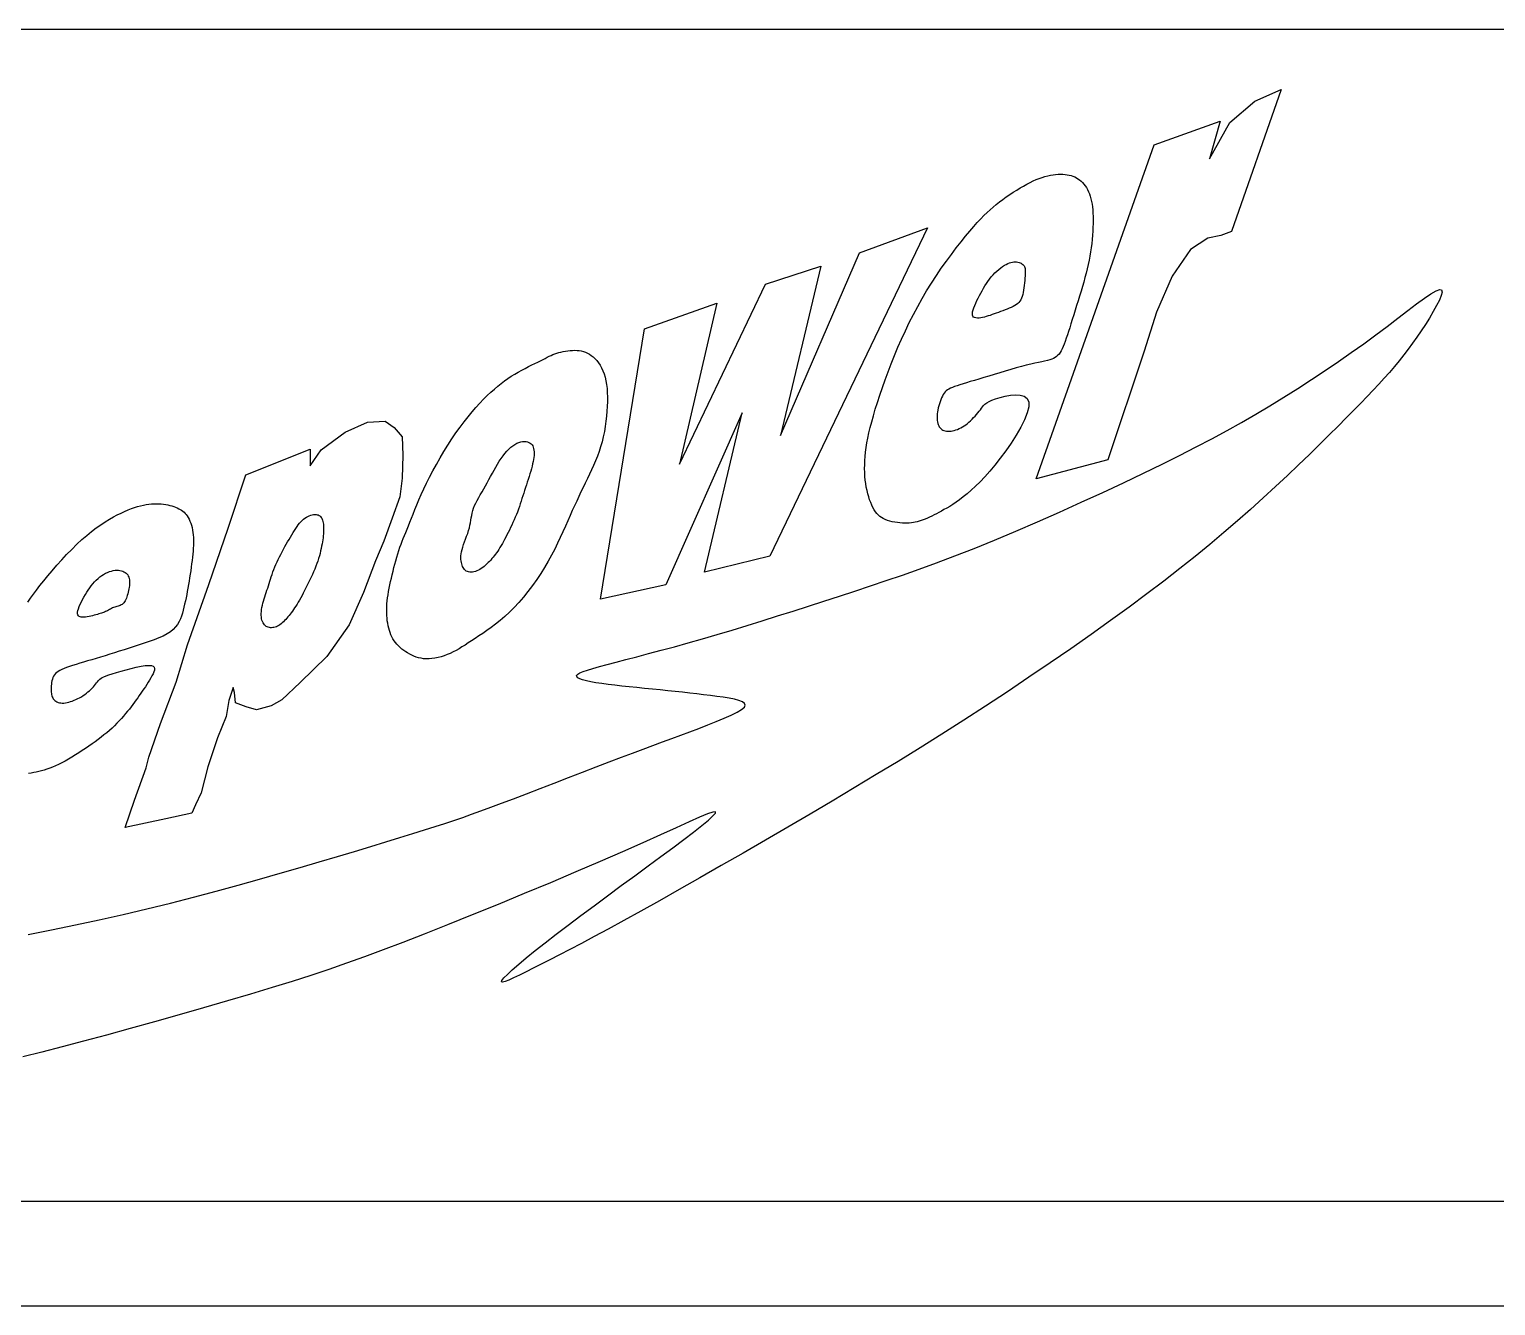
# Model space of a CAD drawing. Extents: x 134 to 2648, y -627 to 3.
# Drawn here: x 1978.85 to 1996.36, y -627.29 to -612.04 of the extents above; entities that cross this region are included whole.
import ezdxf

# ---------------------------------------------------------------- set-up
doc = ezdxf.new("R2010")
doc.units = 0
doc.layers.add('圖框層', color=7, linetype='CONTINUOUS')
doc.layers.add('輪廓線層', color=7, linetype='CONTINUOUS')

msp = doc.modelspace()

# ---------------------------------------------------------------- linework, layer by layer
at = {"layer": '圖框層', "color": 7}
for p, q in [((1962.585, -612.041), (2247.086, -612.041)), ((1962.585, -626.041), (2247.086, -626.041)), ((1961.335, -627.291), (2248.335, -627.291))]:
    msp.add_line(p, q, dxfattribs=at)
at = {"layer": '輪廓線層', "color": 116}
for points in [[(1992.493, -614.989), (1992.306, -615.422), (1992.158, -615.885), (1991.724, -617.185), (1990.867, -617.412), (1992.276, -613.422), (1993.065, -613.137), (1992.937, -613.59), (1993.183, -613.156), (1993.479, -612.9), (1993.795, -612.762), (1993.203, -614.457), (1993.075, -614.506), (1992.917, -614.535), (1992.71, -614.673)], [(1991.284, -615.558), (1991.269, -615.606), (1991.255, -615.651), (1991.241, -615.693), (1991.228, -615.733), (1991.215, -615.769), (1991.203, -615.802), (1991.191, -615.832), (1991.179, -615.859), (1991.167, -615.882), (1991.155, -615.903), (1991.143, -615.921), (1991.129, -615.936), (1991.113, -615.95), (1991.096, -615.961), (1991.077, -615.972), (1991.055, -615.981), (1991.03, -615.989), (1991.002, -615.997), (1990.97, -616.004), (1990.935, -616.012), (1990.895, -616.021), (1990.851, -616.031), (1990.803, -616.042), (1990.75, -616.055), (1990.692, -616.07), (1990.631, -616.087), (1990.566, -616.106), (1990.5, -616.125), (1990.434, -616.145), (1990.368, -616.165), (1990.304, -616.184), (1990.242, -616.202), (1990.185, -616.22), (1990.131, -616.236), (1990.082, -616.25), (1990.036, -616.264), (1989.995, -616.277), (1989.957, -616.289), (1989.924, -616.3), (1989.894, -616.31), (1989.868, -616.32), (1989.846, -616.329), (1989.827, -616.339), (1989.81, -616.349), (1989.795, -616.361), (1989.782, -616.373), (1989.771, -616.387), (1989.76, -616.404), (1989.75, -616.423), (1989.74, -616.444), (1989.73, -616.466), (1989.722, -616.49), (1989.714, -616.515), (1989.706, -616.54), (1989.7, -616.565), (1989.695, -616.59), (1989.691, -616.613), (1989.688, -616.635), (1989.687, -616.657), (1989.686, -616.677), (1989.686, -616.697), (1989.688, -616.715), (1989.691, -616.732), (1989.694, -616.749), (1989.699, -616.764), (1989.705, -616.778), (1989.712, -616.791), (1989.721, -616.802), (1989.73, -616.812), (1989.741, -616.821), (1989.753, -616.829), (1989.767, -616.835), (1989.782, -616.839), (1989.798, -616.842), (1989.815, -616.843), (1989.833, -616.843), (1989.852, -616.841), (1989.871, -616.838), (1989.891, -616.834), (1989.911, -616.828), (1989.93, -616.821), (1989.95, -616.812), (1989.97, -616.802), (1989.989, -616.791), (1990.008, -616.779), (1990.028, -616.765), (1990.047, -616.75), (1990.066, -616.734), (1990.085, -616.717), (1990.104, -616.699), (1990.122, -616.68), (1990.14, -616.661), (1990.157, -616.642), (1990.173, -616.623), (1990.188, -616.604), (1990.202, -616.586), (1990.214, -616.568), (1990.226, -616.551), (1990.24, -616.535), (1990.257, -616.518), (1990.278, -616.502), (1990.306, -616.487), (1990.341, -616.47), (1990.384, -616.454), (1990.438, -616.438), (1990.498, -616.423), (1990.561, -616.412), (1990.623, -616.408), (1990.679, -616.411), (1990.727, -616.425), (1990.763, -616.452), (1990.781, -616.494), (1990.781, -616.551), (1990.762, -616.623), (1990.729, -616.705), (1990.684, -616.795), (1990.63, -616.889), (1990.569, -616.984), (1990.505, -617.078), (1990.44, -617.166), (1990.377, -617.247), (1990.315, -617.321), (1990.256, -617.387), (1990.199, -617.447), (1990.145, -617.5), (1990.093, -617.548), (1990.043, -617.59), (1989.997, -617.628), (1989.953, -617.661), (1989.912, -617.691), (1989.873, -617.717), (1989.836, -617.741), (1989.801, -617.762), (1989.768, -617.78), (1989.737, -617.797), (1989.707, -617.813), (1989.677, -617.829), (1989.649, -617.843), (1989.621, -617.857), (1989.595, -617.869), (1989.569, -617.881), (1989.544, -617.892), (1989.519, -617.902), (1989.495, -617.91), (1989.472, -617.918), (1989.449, -617.925), (1989.425, -617.93), (1989.402, -617.935), (1989.378, -617.938), (1989.353, -617.941), (1989.327, -617.942), (1989.3, -617.942), (1989.271, -617.94), (1989.241, -617.938), (1989.211, -617.935), (1989.18, -617.93), (1989.15, -617.924), (1989.121, -617.917), (1989.093, -617.908), (1989.067, -617.898), (1989.043, -617.887), (1989.021, -617.874), (1989, -617.86), (1988.982, -617.843), (1988.965, -617.825), (1988.949, -617.804), (1988.934, -617.781), (1988.92, -617.755), (1988.906, -617.727), (1988.893, -617.696), (1988.88, -617.662), (1988.869, -617.627), (1988.858, -617.589), (1988.849, -617.55), (1988.84, -617.51), (1988.833, -617.468), (1988.828, -617.426), (1988.824, -617.382), (1988.821, -617.337), (1988.82, -617.29), (1988.821, -617.243), (1988.823, -617.194), (1988.827, -617.144), (1988.832, -617.092), (1988.839, -617.038), (1988.848, -616.982), (1988.859, -616.924), (1988.872, -616.863), (1988.887, -616.798), (1988.905, -616.73), (1988.925, -616.657), (1988.948, -616.58), (1988.973, -616.498), (1989.001, -616.412), (1989.032, -616.322), (1989.065, -616.229), (1989.1, -616.134), (1989.138, -616.036), (1989.177, -615.938), (1989.218, -615.839), (1989.262, -615.741), (1989.307, -615.643), (1989.354, -615.545), (1989.403, -615.449), (1989.454, -615.353), (1989.506, -615.259), (1989.561, -615.165), (1989.618, -615.074), (1989.677, -614.984), (1989.736, -614.896), (1989.797, -614.811), (1989.857, -614.73), (1989.915, -614.653), (1989.972, -614.581), (1990.026, -614.514), (1990.077, -614.453), (1990.123, -614.398), (1990.166, -614.349), (1990.207, -614.306), (1990.245, -614.266), (1990.282, -614.23), (1990.318, -614.196), (1990.354, -614.164), (1990.392, -614.134), (1990.43, -614.103), (1990.47, -614.073), (1990.511, -614.044), (1990.553, -614.015), (1990.595, -613.988), (1990.637, -613.961), (1990.678, -613.936), (1990.718, -613.913), (1990.758, -613.891), (1990.796, -613.871), (1990.833, -613.853), (1990.87, -613.837), (1990.905, -613.823), (1990.94, -613.81), (1990.973, -613.799), (1991.006, -613.79), (1991.038, -613.783), (1991.07, -613.778), (1991.1, -613.774), (1991.13, -613.772), (1991.159, -613.772), (1991.186, -613.773), (1991.213, -613.775), (1991.239, -613.778), (1991.263, -613.783), (1991.286, -613.789), (1991.308, -613.796), (1991.329, -613.804), (1991.349, -613.814), (1991.368, -613.826), (1991.387, -613.839), (1991.405, -613.854), (1991.422, -613.871), (1991.438, -613.89), (1991.454, -613.91), (1991.468, -613.932), (1991.482, -613.956), (1991.494, -613.981), (1991.505, -614.008), (1991.515, -614.036), (1991.523, -614.066), (1991.531, -614.097), (1991.536, -614.129), (1991.541, -614.163), (1991.544, -614.199), (1991.547, -614.237), (1991.548, -614.276), (1991.549, -614.318), (1991.548, -614.361), (1991.547, -614.407), (1991.545, -614.453), (1991.541, -614.502), (1991.537, -614.551), (1991.532, -614.6), (1991.525, -614.65), (1991.518, -614.701), (1991.51, -614.751), (1991.5, -614.801), (1991.489, -614.852), (1991.477, -614.902), (1991.465, -614.954), (1991.451, -615.006), (1991.436, -615.06), (1991.421, -615.115), (1991.404, -615.171), (1991.387, -615.228), (1991.37, -615.285), (1991.352, -615.342), (1991.335, -615.398), (1991.317, -615.453), (1991.3, -615.507)], [(1986.447, -618.677), (1985.666, -618.848), (1986.191, -615.621), (1987.057, -615.311), (1986.608, -617.235), (1987.635, -615.086), (1988.298, -614.872), (1987.817, -616.893), (1988.758, -614.712), (1989.571, -614.413), (1987.688, -618.335), (1986.907, -618.528), (1987.357, -616.625)], [(1990.614, -615.341), (1990.594, -615.353), (1990.571, -615.363), (1990.548, -615.374), (1990.523, -615.384), (1990.497, -615.394), (1990.47, -615.404), (1990.444, -615.413), (1990.417, -615.423), (1990.392, -615.432), (1990.367, -615.441), (1990.342, -615.45), (1990.318, -615.459), (1990.295, -615.466), (1990.272, -615.473), (1990.25, -615.479), (1990.228, -615.485), (1990.206, -615.488), (1990.186, -615.491), (1990.167, -615.492), (1990.149, -615.49), (1990.134, -615.486), (1990.122, -615.479), (1990.113, -615.469), (1990.108, -615.456), (1990.107, -615.438), (1990.11, -615.418), (1990.116, -615.394), (1990.124, -615.369), (1990.135, -615.341), (1990.148, -615.312), (1990.161, -615.282), (1990.176, -615.252), (1990.191, -615.223), (1990.206, -615.193), (1990.222, -615.164), (1990.239, -615.135), (1990.256, -615.107), (1990.274, -615.079), (1990.293, -615.052), (1990.312, -615.026), (1990.333, -615), (1990.355, -614.975), (1990.377, -614.952), (1990.4, -614.93), (1990.422, -614.91), (1990.445, -614.891), (1990.467, -614.875), (1990.489, -614.86), (1990.51, -614.849), (1990.53, -614.839), (1990.55, -614.831), (1990.568, -614.826), (1990.586, -614.822), (1990.603, -614.82), (1990.62, -614.819), (1990.635, -614.82), (1990.65, -614.822), (1990.664, -614.825), (1990.677, -614.83), (1990.689, -614.835), (1990.699, -614.841), (1990.709, -614.849), (1990.717, -614.857), (1990.724, -614.866), (1990.729, -614.876), (1990.733, -614.887), (1990.736, -614.899), (1990.737, -614.912), (1990.738, -614.928), (1990.738, -614.946), (1990.737, -614.966), (1990.736, -614.988), (1990.734, -615.014), (1990.732, -615.041), (1990.73, -615.07), (1990.727, -615.1), (1990.723, -615.129), (1990.719, -615.158), (1990.714, -615.186), (1990.708, -615.211), (1990.701, -615.234), (1990.693, -615.255), (1990.684, -615.273), (1990.674, -615.289), (1990.662, -615.304), (1990.648, -615.317), (1990.632, -615.33)], [(1983.586, -619.563), (1983.554, -619.561), (1983.523, -619.556), (1983.494, -619.55), (1983.466, -619.541), (1983.439, -619.531), (1983.413, -619.519), (1983.388, -619.506), (1983.363, -619.492), (1983.34, -619.477), (1983.317, -619.461), (1983.295, -619.445), (1983.274, -619.427), (1983.254, -619.408), (1983.236, -619.388), (1983.219, -619.368), (1983.203, -619.346), (1983.188, -619.323), (1983.175, -619.3), (1983.164, -619.275), (1983.154, -619.249), (1983.145, -619.223), (1983.137, -619.195), (1983.13, -619.167), (1983.125, -619.137), (1983.12, -619.107), (1983.117, -619.075), (1983.114, -619.043), (1983.113, -619.01), (1983.113, -618.976), (1983.114, -618.942), (1983.116, -618.906), (1983.119, -618.87), (1983.123, -618.833), (1983.129, -618.796), (1983.135, -618.758), (1983.142, -618.719), (1983.15, -618.679), (1983.159, -618.639), (1983.169, -618.599), (1983.179, -618.557), (1983.189, -618.516), (1983.199, -618.473), (1983.21, -618.431), (1983.222, -618.39), (1983.234, -618.348), (1983.246, -618.308), (1983.258, -618.268), (1983.271, -618.23), (1983.284, -618.194), (1983.297, -618.158), (1983.311, -618.123), (1983.325, -618.088), (1983.34, -618.051), (1983.356, -618.013), (1983.373, -617.973), (1983.39, -617.93), (1983.409, -617.883), (1983.428, -617.833), (1983.449, -617.78), (1983.472, -617.723), (1983.498, -617.663), (1983.525, -617.6), (1983.556, -617.533), (1983.589, -617.463), (1983.626, -617.39), (1983.665, -617.315), (1983.707, -617.239), (1983.751, -617.161), (1983.797, -617.084), (1983.844, -617.008), (1983.892, -616.934), (1983.94, -616.863), (1983.989, -616.795), (1984.037, -616.73), (1984.085, -616.669), (1984.132, -616.612), (1984.179, -616.558), (1984.225, -616.508), (1984.27, -616.46), (1984.314, -616.417), (1984.357, -616.376), (1984.399, -616.339), (1984.44, -616.304), (1984.48, -616.271), (1984.52, -616.241), (1984.56, -616.213), (1984.601, -616.186), (1984.642, -616.161), (1984.683, -616.137), (1984.725, -616.114), (1984.766, -616.092), (1984.806, -616.071), (1984.846, -616.051), (1984.883, -616.033), (1984.918, -616.016), (1984.95, -616), (1984.98, -615.985), (1985.006, -615.972), (1985.031, -615.959), (1985.054, -615.948), (1985.076, -615.938), (1985.098, -615.928), (1985.12, -615.919), (1985.143, -615.911), (1985.168, -615.904), (1985.194, -615.897), (1985.221, -615.891), (1985.248, -615.886), (1985.276, -615.882), (1985.305, -615.879), (1985.332, -615.877), (1985.36, -615.876), (1985.386, -615.877), (1985.412, -615.88), (1985.437, -615.884), (1985.462, -615.891), (1985.486, -615.899), (1985.509, -615.909), (1985.533, -615.922), (1985.556, -615.937), (1985.579, -615.955), (1985.601, -615.976), (1985.623, -615.999), (1985.643, -616.025), (1985.663, -616.054), (1985.68, -616.086), (1985.696, -616.12), (1985.71, -616.157), (1985.722, -616.197), (1985.731, -616.24), (1985.739, -616.285), (1985.744, -616.332), (1985.747, -616.382), (1985.749, -616.435), (1985.749, -616.489), (1985.747, -616.546), (1985.743, -616.604), (1985.738, -616.664), (1985.731, -616.724), (1985.722, -616.786), (1985.712, -616.847), (1985.699, -616.908), (1985.685, -616.968), (1985.668, -617.028), (1985.649, -617.085), (1985.629, -617.141), (1985.607, -617.196), (1985.583, -617.251), (1985.559, -617.304), (1985.534, -617.357), (1985.509, -617.409), (1985.483, -617.462), (1985.458, -617.515), (1985.433, -617.568), (1985.407, -617.622), (1985.382, -617.677), (1985.356, -617.733), (1985.329, -617.791), (1985.303, -617.851), (1985.275, -617.913), (1985.247, -617.977), (1985.217, -618.043), (1985.186, -618.112), (1985.153, -618.182), (1985.119, -618.253), (1985.081, -618.325), (1985.042, -618.397), (1984.999, -618.47), (1984.953, -618.544), (1984.904, -618.616), (1984.853, -618.688), (1984.8, -618.757), (1984.746, -618.824), (1984.69, -618.889), (1984.634, -618.949), (1984.578, -619.006), (1984.523, -619.058), (1984.468, -619.105), (1984.414, -619.148), (1984.361, -619.188), (1984.31, -619.224), (1984.26, -619.258), (1984.213, -619.289), (1984.168, -619.319), (1984.126, -619.347), (1984.086, -619.373), (1984.049, -619.397), (1984.012, -619.42), (1983.977, -619.442), (1983.942, -619.462), (1983.907, -619.48), (1983.871, -619.497), (1983.835, -619.512), (1983.799, -619.525), (1983.762, -619.537), (1983.726, -619.547), (1983.689, -619.554), (1983.654, -619.559), (1983.619, -619.562)], [(1982.664, -619.155), (1982.397, -619.534), (1982.081, -619.846), (1981.859, -620.053), (1981.734, -620.122), (1981.557, -620.171), (1981.433, -620.134), (1981.309, -620.089), (1981.294, -619.965), (1981.279, -619.905), (1981.226, -620.059), (1981.196, -620.25), (1981.091, -620.506), (1980.978, -620.851), (1980.899, -621.163), (1980.831, -621.308), (1980.786, -621.406), (1980.474, -621.474), (1979.992, -621.579), (1980.101, -621.252), (1980.241, -620.865), (1980.271, -620.737), (1980.41, -620.336), (1980.598, -619.841), (1980.734, -619.394), (1980.99, -618.673), (1981.219, -618.001), (1981.431, -617.364), (1982.198, -617.056), (1982.198, -617.255), (1982.329, -617.067), (1982.619, -616.853), (1982.882, -616.736), (1983.093, -616.721), (1983.202, -616.8), (1983.296, -616.909), (1983.307, -617.127), (1983.296, -617.405), (1983.269, -617.627), (1983.179, -617.882), (1983.078, -618.156), (1982.98, -618.393), (1982.837, -618.768)], [(1984.293, -617.496), (1984.313, -617.459), (1984.334, -617.421), (1984.354, -617.383), (1984.375, -617.345), (1984.395, -617.308), (1984.416, -617.271), (1984.437, -617.235), (1984.458, -617.201), (1984.48, -617.168), (1984.502, -617.137), (1984.525, -617.108), (1984.548, -617.081), (1984.572, -617.057), (1984.595, -617.035), (1984.619, -617.016), (1984.643, -617), (1984.667, -616.987), (1984.691, -616.978), (1984.714, -616.971), (1984.736, -616.967), (1984.757, -616.965), (1984.777, -616.967), (1984.796, -616.97), (1984.812, -616.976), (1984.826, -616.984), (1984.839, -616.993), (1984.849, -617.005), (1984.857, -617.019), (1984.864, -617.034), (1984.868, -617.051), (1984.872, -617.069), (1984.873, -617.089), (1984.874, -617.11), (1984.873, -617.132), (1984.87, -617.156), (1984.867, -617.18), (1984.862, -617.206), (1984.856, -617.234), (1984.85, -617.262), (1984.842, -617.291), (1984.833, -617.322), (1984.823, -617.353), (1984.813, -617.385), (1984.803, -617.418), (1984.792, -617.451), (1984.781, -617.484), (1984.77, -617.517), (1984.759, -617.55), (1984.749, -617.583), (1984.739, -617.616), (1984.728, -617.648), (1984.718, -617.68), (1984.708, -617.712), (1984.697, -617.744), (1984.686, -617.776), (1984.674, -617.808), (1984.662, -617.839), (1984.649, -617.871), (1984.635, -617.902), (1984.621, -617.933), (1984.607, -617.964), (1984.593, -617.994), (1984.578, -618.024), (1984.564, -618.053), (1984.549, -618.082), (1984.535, -618.109), (1984.521, -618.136), (1984.507, -618.161), (1984.494, -618.186), (1984.48, -618.21), (1984.466, -618.233), (1984.453, -618.255), (1984.439, -618.275), (1984.426, -618.295), (1984.412, -618.313), (1984.398, -618.331), (1984.384, -618.349), (1984.369, -618.365), (1984.355, -618.382), (1984.34, -618.398), (1984.325, -618.413), (1984.309, -618.429), (1984.293, -618.443), (1984.277, -618.458), (1984.26, -618.471), (1984.243, -618.483), (1984.226, -618.494), (1984.208, -618.504), (1984.191, -618.512), (1984.173, -618.518), (1984.155, -618.523), (1984.138, -618.526), (1984.121, -618.527), (1984.105, -618.526), (1984.09, -618.524), (1984.077, -618.52), (1984.064, -618.513), (1984.053, -618.505), (1984.043, -618.496), (1984.034, -618.484), (1984.027, -618.472), (1984.02, -618.458), (1984.014, -618.443), (1984.009, -618.427), (1984.005, -618.41), (1984.002, -618.393), (1984, -618.374), (1983.999, -618.353), (1984, -618.332), (1984.003, -618.308), (1984.007, -618.283), (1984.013, -618.256), (1984.022, -618.227), (1984.032, -618.196), (1984.044, -618.164), (1984.056, -618.131), (1984.068, -618.097), (1984.08, -618.064), (1984.091, -618.03), (1984.1, -617.998), (1984.107, -617.967), (1984.113, -617.937), (1984.118, -617.907), (1984.123, -617.879), (1984.128, -617.85), (1984.134, -617.821), (1984.142, -617.792), (1984.151, -617.763), (1984.163, -617.732), (1984.178, -617.701), (1984.194, -617.669), (1984.212, -617.636), (1984.231, -617.602), (1984.252, -617.568), (1984.272, -617.532)], [(1982.256, -617.837), (1982.27, -617.838), (1982.283, -617.84), (1982.295, -617.843), (1982.305, -617.848), (1982.315, -617.854), (1982.324, -617.862), (1982.331, -617.872), (1982.338, -617.882), (1982.343, -617.894), (1982.348, -617.907), (1982.352, -617.922), (1982.355, -617.937), (1982.357, -617.953), (1982.359, -617.971), (1982.36, -617.989), (1982.36, -618.008), (1982.36, -618.028), (1982.359, -618.049), (1982.358, -618.07), (1982.356, -618.092), (1982.353, -618.116), (1982.35, -618.14), (1982.346, -618.165), (1982.341, -618.19), (1982.336, -618.217), (1982.331, -618.245), (1982.324, -618.273), (1982.317, -618.302), (1982.309, -618.332), (1982.3, -618.363), (1982.29, -618.394), (1982.279, -618.425), (1982.267, -618.457), (1982.254, -618.489), (1982.24, -618.522), (1982.226, -618.554), (1982.211, -618.587), (1982.196, -618.619), (1982.18, -618.651), (1982.164, -618.683), (1982.148, -618.715), (1982.133, -618.745), (1982.117, -618.776), (1982.102, -618.805), (1982.087, -618.833), (1982.072, -618.86), (1982.057, -618.886), (1982.043, -618.91), (1982.028, -618.933), (1982.014, -618.954), (1982.001, -618.974), (1981.987, -618.993), (1981.974, -619.011), (1981.96, -619.028), (1981.947, -619.044), (1981.934, -619.06), (1981.92, -619.076), (1981.907, -619.091), (1981.893, -619.105), (1981.879, -619.119), (1981.866, -619.132), (1981.852, -619.144), (1981.838, -619.155), (1981.824, -619.164), (1981.81, -619.172), (1981.796, -619.178), (1981.781, -619.183), (1981.767, -619.187), (1981.753, -619.189), (1981.739, -619.19), (1981.726, -619.19), (1981.712, -619.188), (1981.699, -619.184), (1981.687, -619.18), (1981.675, -619.174), (1981.664, -619.166), (1981.654, -619.156), (1981.644, -619.145), (1981.636, -619.132), (1981.63, -619.118), (1981.624, -619.101), (1981.62, -619.083), (1981.618, -619.063), (1981.616, -619.041), (1981.616, -619.019), (1981.618, -618.996), (1981.62, -618.972), (1981.624, -618.947), (1981.629, -618.922), (1981.635, -618.897), (1981.642, -618.872), (1981.65, -618.847), (1981.658, -618.821), (1981.666, -618.795), (1981.675, -618.769), (1981.683, -618.743), (1981.692, -618.716), (1981.7, -618.69), (1981.708, -618.663), (1981.717, -618.636), (1981.726, -618.609), (1981.735, -618.581), (1981.745, -618.553), (1981.755, -618.524), (1981.766, -618.495), (1981.778, -618.465), (1981.791, -618.435), (1981.804, -618.405), (1981.818, -618.375), (1981.833, -618.344), (1981.848, -618.314), (1981.864, -618.283), (1981.88, -618.253), (1981.897, -618.222), (1981.913, -618.193), (1981.93, -618.163), (1981.947, -618.135), (1981.964, -618.107), (1981.98, -618.08), (1981.996, -618.054), (1982.012, -618.029), (1982.027, -618.006), (1982.042, -617.983), (1982.057, -617.963), (1982.072, -617.943), (1982.087, -617.925), (1982.103, -617.909), (1982.119, -617.894), (1982.136, -617.881), (1982.154, -617.87), (1982.171, -617.86), (1982.189, -617.852), (1982.207, -617.846), (1982.224, -617.841), (1982.24, -617.839)], [(1979.865, -618.943), (1979.852, -618.948), (1979.839, -618.954), (1979.827, -618.96), (1979.815, -618.967), (1979.803, -618.973), (1979.791, -618.98), (1979.779, -618.987), (1979.767, -618.993), (1979.756, -618.998), (1979.744, -619.003), (1979.732, -619.008), (1979.719, -619.012), (1979.706, -619.017), (1979.692, -619.021), (1979.676, -619.026), (1979.659, -619.031), (1979.641, -619.036), (1979.621, -619.042), (1979.601, -619.047), (1979.58, -619.052), (1979.559, -619.057), (1979.538, -619.061), (1979.518, -619.064), (1979.499, -619.065), (1979.482, -619.066), (1979.466, -619.064), (1979.452, -619.061), (1979.44, -619.055), (1979.431, -619.047), (1979.425, -619.037), (1979.422, -619.023), (1979.422, -619.006), (1979.425, -618.986), (1979.432, -618.963), (1979.442, -618.938), (1979.453, -618.911), (1979.467, -618.883), (1979.482, -618.854), (1979.498, -618.824), (1979.515, -618.795), (1979.532, -618.767), (1979.55, -618.74), (1979.568, -618.714), (1979.586, -618.689), (1979.605, -618.665), (1979.625, -618.642), (1979.645, -618.621), (1979.666, -618.602), (1979.688, -618.584), (1979.71, -618.567), (1979.733, -618.553), (1979.756, -618.54), (1979.779, -618.529), (1979.802, -618.52), (1979.825, -618.513), (1979.847, -618.507), (1979.869, -618.504), (1979.889, -618.503), (1979.909, -618.503), (1979.928, -618.505), (1979.945, -618.509), (1979.961, -618.514), (1979.976, -618.521), (1979.989, -618.529), (1980.001, -618.538), (1980.011, -618.548), (1980.02, -618.56), (1980.027, -618.573), (1980.033, -618.586), (1980.037, -618.601), (1980.04, -618.617), (1980.042, -618.634), (1980.042, -618.651), (1980.041, -618.67), (1980.04, -618.688), (1980.037, -618.708), (1980.034, -618.727), (1980.03, -618.747), (1980.025, -618.766), (1980.02, -618.785), (1980.015, -618.804), (1980.01, -618.822), (1980.004, -618.839), (1979.997, -618.855), (1979.99, -618.87), (1979.982, -618.883), (1979.974, -618.895), (1979.964, -618.905), (1979.954, -618.913), (1979.942, -618.919), (1979.93, -618.924), (1979.918, -618.928), (1979.905, -618.932), (1979.892, -618.936), (1979.878, -618.939)]]:
    msp.add_lwpolyline(points, close=True, dxfattribs=at)
at = {"layer": '輪廓線層', "color": 1}
msp.add_lwpolyline([(1978.833, -622.856), (1979.112, -622.801), (1979.396, -622.742), (1979.681, -622.681), (1979.967, -622.616), (1980.25, -622.549), (1980.53, -622.48), (1980.805, -622.409), (1981.075, -622.337), (1981.339, -622.265), (1981.595, -622.194), (1981.842, -622.123), (1982.08, -622.055), (1982.307, -621.988), (1982.524, -621.924), (1982.729, -621.863), (1982.922, -621.804), (1983.102, -621.749), (1983.27, -621.697), (1983.424, -621.649), (1983.564, -621.605), (1983.691, -621.565), (1983.807, -621.528), (1983.916, -621.492), (1984.021, -621.456), (1984.127, -621.419), (1984.237, -621.379), (1984.355, -621.336), (1984.484, -621.288), (1984.628, -621.234), (1984.783, -621.175), (1984.946, -621.112), (1985.114, -621.047), (1985.284, -620.982), (1985.453, -620.917), (1985.616, -620.854), (1985.771, -620.794), (1985.915, -620.739), (1986.049, -620.688), (1986.174, -620.641), (1986.293, -620.597), (1986.406, -620.554), (1986.516, -620.513), (1986.624, -620.473), (1986.732, -620.433), (1986.84, -620.393), (1986.947, -620.352), (1987.049, -620.312), (1987.143, -620.273), (1987.227, -620.236), (1987.297, -620.201), (1987.35, -620.169), (1987.384, -620.14), (1987.395, -620.115), (1987.387, -620.094), (1987.361, -620.075), (1987.319, -620.059), (1987.266, -620.045), (1987.202, -620.033), (1987.132, -620.022), (1987.056, -620.011), (1986.978, -620.001), (1986.898, -619.991), (1986.816, -619.981), (1986.732, -619.971), (1986.646, -619.961), (1986.558, -619.952), (1986.469, -619.943), (1986.378, -619.933), (1986.286, -619.924), (1986.193, -619.915), (1986.101, -619.906), (1986.01, -619.897), (1985.922, -619.888), (1985.837, -619.878), (1985.756, -619.869), (1985.681, -619.858), (1985.612, -619.848), (1985.551, -619.837), (1985.497, -619.825), (1985.453, -619.813), (1985.418, -619.801), (1985.394, -619.788), (1985.382, -619.775), (1985.381, -619.761), (1985.394, -619.746), (1985.42, -619.731), (1985.459, -619.715), (1985.511, -619.697), (1985.576, -619.677), (1985.655, -619.655), (1985.747, -619.631), (1985.852, -619.603), (1985.97, -619.572), (1986.101, -619.538), (1986.241, -619.5), (1986.392, -619.46), (1986.55, -619.417), (1986.715, -619.371), (1986.885, -619.323), (1987.059, -619.272), (1987.237, -619.219), (1987.416, -619.164), (1987.598, -619.108), (1987.781, -619.05), (1987.965, -618.991), (1988.149, -618.932), (1988.334, -618.872), (1988.519, -618.812), (1988.704, -618.752), (1988.889, -618.691), (1989.078, -618.628), (1989.271, -618.562), (1989.471, -618.492), (1989.679, -618.416), (1989.898, -618.333), (1990.128, -618.243), (1990.371, -618.144), (1990.624, -618.037), (1990.884, -617.925), (1991.146, -617.81), (1991.407, -617.692), (1991.664, -617.574), (1991.913, -617.458), (1992.15, -617.345), (1992.373, -617.237), (1992.582, -617.132), (1992.78, -617.031), (1992.968, -616.932), (1993.148, -616.834), (1993.322, -616.737), (1993.492, -616.639), (1993.66, -616.538), (1993.827, -616.436), (1993.993, -616.331), (1994.157, -616.225), (1994.319, -616.118), (1994.477, -616.01), (1994.631, -615.903), (1994.78, -615.797), (1994.923, -615.692), (1995.059, -615.59), (1995.187, -615.492), (1995.305, -615.402), (1995.412, -615.321), (1995.505, -615.253), (1995.583, -615.2), (1995.644, -615.164), (1995.687, -615.148), (1995.71, -615.154), (1995.716, -615.18), (1995.706, -615.221), (1995.684, -615.276), (1995.651, -615.342), (1995.61, -615.414), (1995.564, -615.491), (1995.516, -615.568), (1995.466, -615.644), (1995.415, -615.718), (1995.364, -615.791), (1995.312, -615.862), (1995.258, -615.932), (1995.203, -616.002), (1995.146, -616.071), (1995.087, -616.14), (1995.026, -616.209), (1994.962, -616.279), (1994.894, -616.352), (1994.822, -616.427), (1994.745, -616.507), (1994.661, -616.592), (1994.571, -616.683), (1994.473, -616.781), (1994.367, -616.887), (1994.253, -617), (1994.131, -617.119), (1994.003, -617.244), (1993.868, -617.373), (1993.727, -617.505), (1993.58, -617.64), (1993.429, -617.777), (1993.272, -617.915), (1993.11, -618.054), (1992.942, -618.195), (1992.767, -618.338), (1992.584, -618.484), (1992.392, -618.633), (1992.191, -618.786), (1991.979, -618.944), (1991.757, -619.106), (1991.524, -619.272), (1991.283, -619.441), (1991.036, -619.611), (1990.782, -619.783), (1990.525, -619.955), (1990.265, -620.126), (1990.004, -620.295), (1989.743, -620.461), (1989.482, -620.625), (1989.22, -620.787), (1988.959, -620.946), (1988.696, -621.105), (1988.433, -621.262), (1988.169, -621.418), (1987.903, -621.574), (1987.636, -621.729), (1987.371, -621.883), (1987.109, -622.033), (1986.853, -622.18), (1986.606, -622.32), (1986.371, -622.452), (1986.149, -622.576), (1985.945, -622.689), (1985.759, -622.791), (1985.59, -622.881), (1985.438, -622.962), (1985.3, -623.035), (1985.175, -623.099), (1985.062, -623.157), (1984.959, -623.21), (1984.864, -623.257), (1984.777, -623.301), (1984.698, -623.341), (1984.629, -623.374), (1984.571, -623.4), (1984.527, -623.417), (1984.497, -623.424), (1984.484, -623.42), (1984.488, -623.404), (1984.512, -623.374), (1984.554, -623.332), (1984.613, -623.277), (1984.689, -623.211), (1984.78, -623.135), (1984.886, -623.049), (1985.005, -622.955), (1985.136, -622.853), (1985.279, -622.744), (1985.431, -622.63), (1985.589, -622.512), (1985.751, -622.392), (1985.914, -622.272), (1986.076, -622.153), (1986.234, -622.037), (1986.386, -621.925), (1986.529, -621.819), (1986.66, -621.721), (1986.777, -621.632), (1986.876, -621.554), (1986.954, -621.489), (1987.009, -621.439), (1987.038, -621.405), (1987.038, -621.389), (1987.006, -621.393), (1986.942, -621.415), (1986.848, -621.455), (1986.723, -621.51), (1986.568, -621.581), (1986.384, -621.664), (1986.171, -621.761), (1985.93, -621.868), (1985.662, -621.985), (1985.372, -622.108), (1985.068, -622.237), (1984.756, -622.367), (1984.443, -622.496), (1984.135, -622.621), (1983.839, -622.741), (1983.561, -622.851), (1983.306, -622.951), (1983.071, -623.041), (1982.849, -623.123), (1982.635, -623.2), (1982.423, -623.273), (1982.208, -623.344), (1981.984, -623.416), (1981.745, -623.49), (1981.486, -623.568), (1981.212, -623.649), (1980.927, -623.732), (1980.635, -623.815), (1980.341, -623.898), (1980.05, -623.979), (1979.766, -624.057), (1979.494, -624.13), (1979.237, -624.198), (1978.995, -624.26), (1978.767, -624.318)], dxfattribs=at)
at = {"layer": '輪廓線層', "color": 116}
msp.add_lwpolyline([(1978.829, -618.886), (1978.861, -618.839), (1978.895, -618.79), (1978.932, -618.74), (1978.973, -618.687), (1979.017, -618.631), (1979.066, -618.571), (1979.118, -618.509), (1979.174, -618.445), (1979.232, -618.38), (1979.291, -618.316), (1979.352, -618.254), (1979.412, -618.194), (1979.472, -618.138), (1979.531, -618.087), (1979.588, -618.04), (1979.644, -617.998), (1979.698, -617.96), (1979.75, -617.926), (1979.801, -617.895), (1979.85, -617.867), (1979.896, -617.842), (1979.941, -617.82), (1979.984, -617.8), (1980.025, -617.782), (1980.065, -617.767), (1980.102, -617.754), (1980.139, -617.743), (1980.174, -617.733), (1980.208, -617.726), (1980.241, -617.719), (1980.273, -617.715), (1980.305, -617.711), (1980.335, -617.709), (1980.364, -617.709), (1980.393, -617.709), (1980.421, -617.711), (1980.448, -617.714), (1980.474, -617.718), (1980.499, -617.723), (1980.524, -617.729), (1980.547, -617.736), (1980.57, -617.743), (1980.591, -617.751), (1980.611, -617.76), (1980.63, -617.769), (1980.648, -617.778), (1980.664, -617.788), (1980.68, -617.799), (1980.694, -617.81), (1980.708, -617.824), (1980.72, -617.838), (1980.732, -617.855), (1980.743, -617.873), (1980.754, -617.894), (1980.764, -617.917), (1980.773, -617.941), (1980.781, -617.967), (1980.789, -617.995), (1980.795, -618.023), (1980.8, -618.053), (1980.804, -618.082), (1980.806, -618.113), (1980.807, -618.143), (1980.807, -618.175), (1980.806, -618.207), (1980.804, -618.24), (1980.801, -618.275), (1980.797, -618.31), (1980.793, -618.347), (1980.789, -618.386), (1980.784, -618.426), (1980.778, -618.467), (1980.773, -618.509), (1980.766, -618.551), (1980.76, -618.593), (1980.754, -618.635), (1980.747, -618.676), (1980.74, -618.717), (1980.732, -618.757), (1980.725, -618.795), (1980.717, -618.834), (1980.709, -618.871), (1980.7, -618.908), (1980.692, -618.945), (1980.683, -618.981), (1980.673, -619.016), (1980.663, -619.051), (1980.65, -619.085), (1980.635, -619.118), (1980.616, -619.151), (1980.593, -619.181), (1980.565, -619.211), (1980.53, -619.239), (1980.49, -619.265), (1980.443, -619.29), (1980.392, -619.313), (1980.337, -619.335), (1980.278, -619.356), (1980.218, -619.376), (1980.157, -619.396), (1980.096, -619.415), (1980.036, -619.434), (1979.977, -619.453), (1979.919, -619.472), (1979.862, -619.49), (1979.806, -619.507), (1979.751, -619.525), (1979.697, -619.541), (1979.644, -619.557), (1979.592, -619.573), (1979.542, -619.587), (1979.494, -619.601), (1979.447, -619.615), (1979.403, -619.628), (1979.362, -619.641), (1979.325, -619.653), (1979.29, -619.665), (1979.26, -619.677), (1979.233, -619.688), (1979.21, -619.7), (1979.19, -619.712), (1979.173, -619.725), (1979.158, -619.738), (1979.146, -619.753), (1979.136, -619.769), (1979.128, -619.786), (1979.121, -619.804), (1979.116, -619.824), (1979.112, -619.844), (1979.109, -619.864), (1979.108, -619.884), (1979.107, -619.904), (1979.107, -619.923), (1979.107, -619.941), (1979.108, -619.959), (1979.109, -619.975), (1979.112, -619.99), (1979.115, -620.005), (1979.119, -620.018), (1979.125, -620.03), (1979.132, -620.042), (1979.141, -620.052), (1979.151, -620.061), (1979.162, -620.07), (1979.175, -620.077), (1979.189, -620.082), (1979.204, -620.087), (1979.221, -620.089), (1979.238, -620.091), (1979.256, -620.09), (1979.276, -620.088), (1979.296, -620.085), (1979.316, -620.08), (1979.337, -620.074), (1979.359, -620.067), (1979.38, -620.058), (1979.402, -620.049), (1979.424, -620.038), (1979.446, -620.027), (1979.467, -620.015), (1979.488, -620.002), (1979.508, -619.988), (1979.528, -619.973), (1979.546, -619.958), (1979.564, -619.943), (1979.58, -619.927), (1979.596, -619.911), (1979.61, -619.895), (1979.623, -619.879), (1979.636, -619.864), (1979.647, -619.85), (1979.658, -619.837), (1979.668, -619.824), (1979.678, -619.814), (1979.689, -619.804), (1979.702, -619.795), (1979.717, -619.786), (1979.737, -619.777), (1979.763, -619.767), (1979.795, -619.755), (1979.836, -619.742), (1979.885, -619.727), (1979.941, -619.71), (1980.001, -619.693), (1980.062, -619.677), (1980.123, -619.662), (1980.18, -619.651), (1980.23, -619.643), (1980.272, -619.64), (1980.303, -619.642), (1980.324, -619.649), (1980.337, -619.661), (1980.341, -619.677), (1980.34, -619.696), (1980.333, -619.717), (1980.323, -619.741), (1980.31, -619.765), (1980.296, -619.79), (1980.281, -619.816), (1980.265, -619.842), (1980.248, -619.868), (1980.231, -619.895), (1980.213, -619.921), (1980.195, -619.948), (1980.177, -619.974), (1980.158, -620.001), (1980.14, -620.027), (1980.121, -620.054), (1980.102, -620.081), (1980.082, -620.107), (1980.062, -620.134), (1980.041, -620.162), (1980.019, -620.189), (1979.995, -620.217), (1979.971, -620.246), (1979.946, -620.275), (1979.919, -620.303), (1979.892, -620.332), (1979.863, -620.361), (1979.833, -620.389), (1979.802, -620.417), (1979.77, -620.445), (1979.737, -620.472), (1979.703, -620.499), (1979.668, -620.526), (1979.632, -620.553), (1979.595, -620.579), (1979.556, -620.606), (1979.517, -620.632), (1979.477, -620.659), (1979.436, -620.685), (1979.395, -620.711), (1979.354, -620.736), (1979.313, -620.76), (1979.273, -620.783), (1979.233, -620.805), (1979.195, -620.824), (1979.158, -620.841), (1979.123, -620.856), (1979.089, -620.87), (1979.055, -620.882), (1979.023, -620.892), (1978.991, -620.901), (1978.96, -620.909), (1978.929, -620.916), (1978.898, -620.922), (1978.867, -620.927), (1978.836, -620.931)], dxfattribs=at)

doc.saveas('drawing.dxf')
